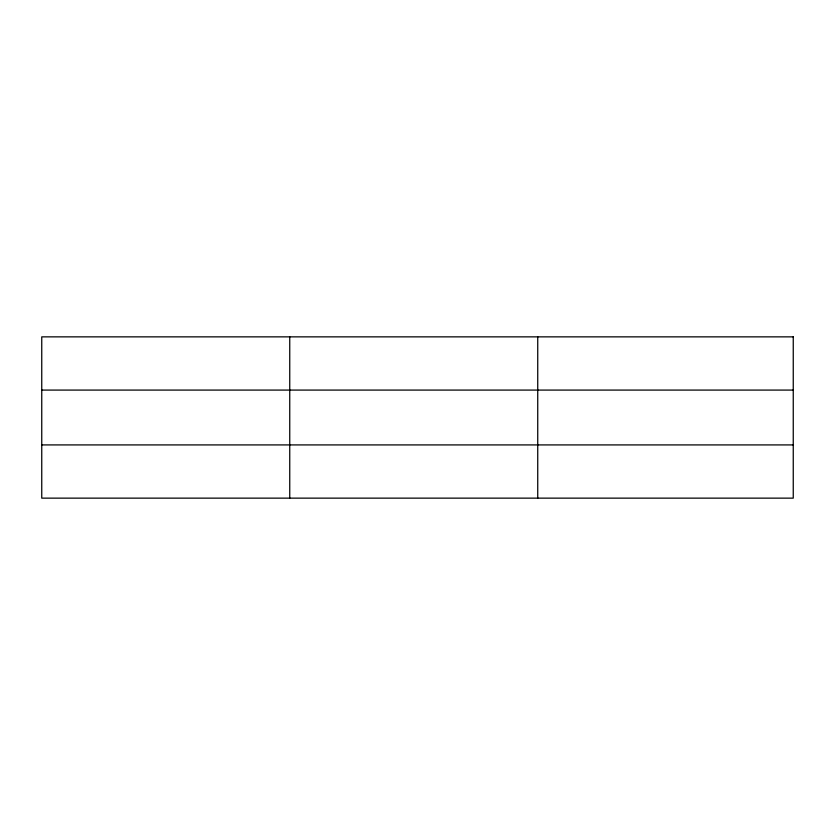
<?xml version="1.0" encoding="UTF-8"?>
<svg xmlns="http://www.w3.org/2000/svg" width="835" height="835" viewBox="0 0 835 835"><rect width="100%" height="100%" fill="white"/><g stroke="black" fill="none" stroke-linecap="round" stroke-linejoin="round"><path stroke-width="1.25" d="M289.745 498.14L289.745 336.86M537.74 498.14L537.74 336.86M41.75 390.081L793.25 390.081M41.75 444.919L793.25 444.919M793.25 336.86L793.25 498.14L41.75 498.14L41.75 336.86L793.25 336.86"/></g></svg>
